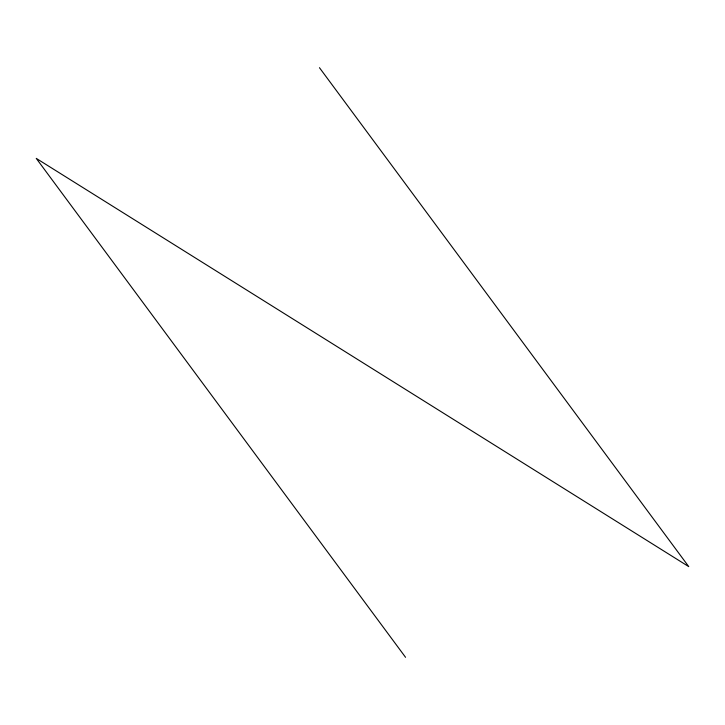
<?xml version="1.0" encoding="UTF-8"?>
<svg xmlns="http://www.w3.org/2000/svg" width="725" height="725" viewBox="0 0 725 725"><rect width="100%" height="100%" fill="white"/><g stroke="black" fill="none" stroke-linecap="round" stroke-linejoin="round"><path stroke-width="1.09" d="M319.453 67.697L688.75 566.615L36.25 158.385L405.547 657.303"/></g></svg>
